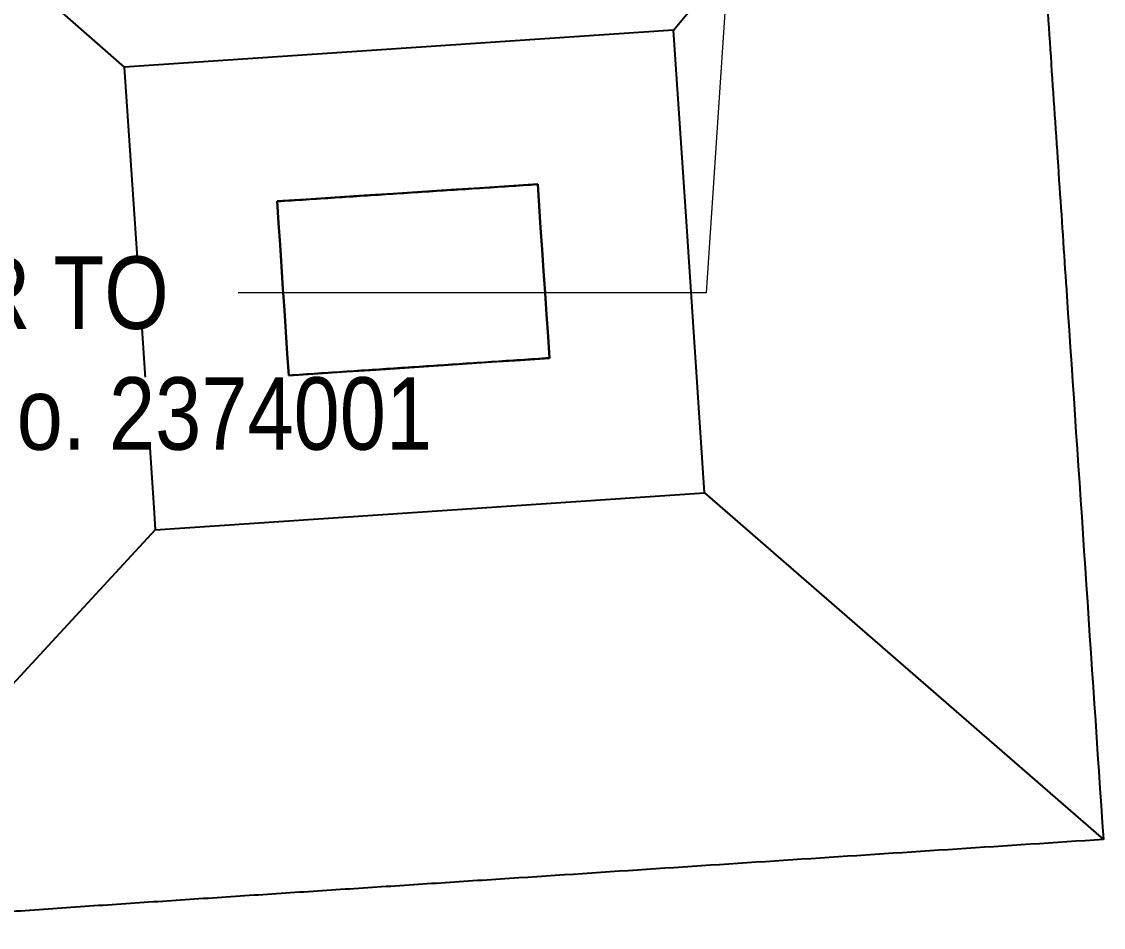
# Model space of a CAD drawing. Header units: metres. Extents: x -1161 to -1081, y 0 to 563.
# Drawn here: x -1095.855 to -1092.122, y 540.561 to 543.685 of the extents above; entities that cross this region are included whole.
import ezdxf

# ---------------------------------------------------------------- set-up
doc = ezdxf.new("R2010")
doc.units = ezdxf.units.M
doc.layers.add('A-GENM', color=7, linetype='Continuous', lineweight=35)
doc.layers.add('G-ANNO-TEXT', color=7, linetype='Continuous', lineweight=9)
doc.styles.add('Arial Narrow_2', font='ARIALN.TTF', dxfattribs={"height": 0.25})

# ---------------------------------------------------------------- blocks, each defined once
blk = doc.blocks.new('T2DPAA-T2D-C3S-RS-M3D-100334_rvt-1-DRG-2873121 - DECK SLAB GENERAL ARRANGEMENT PLAN')
at = {"layer": 'A-GENM', "color": 254, "lineweight": 25, "true_color": 0xd1d1d1}
for p, q in [((-1096.1274, 544.0785), (-1095.5008, 543.5277)), ((-1093.6055, 543.6556), (-1093.4488, 543.8454)), ((-1093.6055, 543.6556), (-1095.5008, 543.5277)), ((-1093.5625, 543.0132), (-1093.6055, 543.6556)), ((-1095.5008, 543.5277), (-1095.4579, 542.8869)), ((-1094.4739, 543.0979), (-1094.5738, 543.0913)), ((-1094.374, 543.1044), (-1094.4739, 543.0979)), ((-1094.2741, 543.111), (-1094.374, 543.1044)), ((-1094.1742, 543.1175), (-1094.2741, 543.111)), ((-1094.0743, 543.1241), (-1094.1742, 543.1175)), ((-1094.0692, 543.0491), (-1094.0743, 543.1241)), ((-1094.8735, 543.0717), (-1094.9734, 543.0652)), ((-1094.9734, 543.0652), (-1094.9684, 542.9901)), ((-1094.7736, 543.0782), (-1094.8735, 543.0717)), ((-1094.6737, 543.0848), (-1094.7736, 543.0782)), ((-1094.5738, 543.0913), (-1094.6737, 543.0848)), ((-1094.0641, 542.9742), (-1094.0692, 543.0491)), ((-1094.9684, 542.9901), (-1094.9634, 542.915)), ((-1093.4987, 542.0598), (-1093.5625, 543.013)), ((-1094.059, 542.8992), (-1094.0641, 542.9742)), ((-1094.9634, 542.915), (-1094.9584, 542.8399)), ((-1095.4579, 542.8864), (-1095.3979, 541.9909)), ((-1094.0538, 542.8243), (-1094.059, 542.8992)), ((-1094.9584, 542.8399), (-1094.9534, 542.7648)), ((-1094.0487, 542.7493), (-1094.0538, 542.8243)), ((-1094.9534, 542.7648), (-1094.9484, 542.6897)), ((-1094.0436, 542.6744), (-1094.0487, 542.7493)), ((-1094.9484, 542.6897), (-1094.9434, 542.6147)), ((-1094.0385, 542.5994), (-1094.0436, 542.6744)), ((-1094.9434, 542.6147), (-1094.9384, 542.5396)), ((-1094.0333, 542.5245), (-1094.0385, 542.5994)), ((-1094.9384, 542.5396), (-1094.9333, 542.4645)), ((-1094.4333, 542.4978), (-1094.3333, 542.5045)), ((-1094.3333, 542.5045), (-1094.2333, 542.5112)), ((-1094.2333, 542.5112), (-1094.1333, 542.5178)), ((-1094.1333, 542.5178), (-1094.0333, 542.5245)), ((-1094.9333, 542.4645), (-1094.8333, 542.4712)), ((-1094.8333, 542.4712), (-1094.7333, 542.4778)), ((-1094.7333, 542.4778), (-1094.6333, 542.4845)), ((-1094.6333, 542.4845), (-1094.5333, 542.4912)), ((-1094.5333, 542.4912), (-1094.4333, 542.4978)), ((-1095.394, 541.9318), (-1093.4987, 542.0598)), ((-1093.4987, 542.0598), (-1092.1223, 540.864)), ((-1095.3979, 541.9908), (-1095.394, 541.9318)), ((-1095.394, 541.9318), (-1096.662, 540.561))]:
    blk.add_line(p, q, dxfattribs=at)
at = {"layer": 'A-GENM', "color": 9, "lineweight": 25, "true_color": 0xbebebe}
for p, q in [((-1094.0692, 543.0491), (-1094.0743, 543.1241)), ((-1094.0692, 543.0491), (-1094.0743, 543.1241)), ((-1094.9734, 543.0652), (-1094.9684, 542.9901)), ((-1094.9734, 543.0652), (-1094.9684, 542.9901)), ((-1094.0641, 542.9742), (-1094.0692, 543.0491)), ((-1094.0641, 542.9742), (-1094.0692, 543.0491)), ((-1094.9684, 542.9901), (-1094.9634, 542.915)), ((-1094.9684, 542.9901), (-1094.9634, 542.915)), ((-1094.059, 542.8992), (-1094.0641, 542.9742)), ((-1094.059, 542.8992), (-1094.0641, 542.9742)), ((-1094.9634, 542.915), (-1094.9584, 542.8399)), ((-1094.9634, 542.915), (-1094.9584, 542.8399)), ((-1094.0538, 542.8243), (-1094.059, 542.8992)), ((-1094.0538, 542.8243), (-1094.059, 542.8992)), ((-1094.9584, 542.8399), (-1094.9534, 542.7648)), ((-1094.9584, 542.8399), (-1094.9534, 542.7648)), ((-1094.0487, 542.7493), (-1094.0538, 542.8243)), ((-1094.0487, 542.7493), (-1094.0538, 542.8243)), ((-1094.9534, 542.7648), (-1094.9484, 542.6897)), ((-1094.9534, 542.7648), (-1094.9484, 542.6897)), ((-1094.0436, 542.6744), (-1094.0487, 542.7493)), ((-1094.0436, 542.6744), (-1094.0487, 542.7493)), ((-1094.9484, 542.6897), (-1094.9434, 542.6147)), ((-1094.9484, 542.6897), (-1094.9434, 542.6147)), ((-1094.0385, 542.5994), (-1094.0436, 542.6744)), ((-1094.0385, 542.5994), (-1094.0436, 542.6744)), ((-1094.9434, 542.6147), (-1094.9384, 542.5396)), ((-1094.9434, 542.6147), (-1094.9384, 542.5396)), ((-1094.0333, 542.5245), (-1094.0385, 542.5994)), ((-1094.0333, 542.5245), (-1094.0385, 542.5994)), ((-1094.9384, 542.5396), (-1094.9333, 542.4645)), ((-1094.9384, 542.5396), (-1094.9333, 542.4645))]:
    blk.add_line(p, q, dxfattribs=at)
at = {"layer": 'A-GENM', "color": 253, "lineweight": 25, "true_color": 0xa3a3a3}
for p, q in [((-1094.0743, 543.1241), (-1094.0692, 543.0491)), ((-1094.9684, 542.9901), (-1094.9734, 543.0652)), ((-1094.0692, 543.0491), (-1094.0641, 542.9742)), ((-1094.9634, 542.915), (-1094.9684, 542.9901)), ((-1094.0641, 542.9742), (-1094.059, 542.8992)), ((-1094.9584, 542.8399), (-1094.9634, 542.915)), ((-1094.059, 542.8992), (-1094.0538, 542.8243)), ((-1094.9534, 542.7648), (-1094.9584, 542.8399)), ((-1094.0538, 542.8243), (-1094.0487, 542.7493)), ((-1094.9484, 542.6897), (-1094.9534, 542.7648)), ((-1094.0487, 542.7493), (-1094.0436, 542.6744)), ((-1094.9434, 542.6147), (-1094.9484, 542.6897)), ((-1094.0436, 542.6744), (-1094.0385, 542.5994)), ((-1094.9384, 542.5396), (-1094.9434, 542.6147)), ((-1094.0385, 542.5994), (-1094.0333, 542.5245)), ((-1094.9333, 542.4645), (-1094.9384, 542.5396))]:
    blk.add_line(p, q, dxfattribs=at)
at = {"layer": 'A-GENM', "color": 9, "lineweight": 25, "true_color": 0xbebebe}
blk.add_open_spline([(-1092.3277, 543.915), (-1092.3097, 543.6478), (-1092.2917, 543.3806), (-1092.2737, 543.1134)], degree=3, dxfattribs=at)
at = {"layer": 'A-GENM', "color": 253, "lineweight": 25, "true_color": 0xa3a3a3}
for points in [[(-1094.5738, 543.0913), (-1094.5405, 543.0935), (-1094.5072, 543.0957), (-1094.4739, 543.0979)], [(-1094.4739, 543.0979), (-1094.4406, 543.1001), (-1094.4073, 543.1023), (-1094.374, 543.1044)], [(-1094.374, 543.1044), (-1094.3407, 543.1066), (-1094.3074, 543.1088), (-1094.2741, 543.111)], [(-1094.2741, 543.111), (-1094.2408, 543.1132), (-1094.2075, 543.1154), (-1094.1742, 543.1175)], [(-1094.1742, 543.1175), (-1094.1409, 543.1197), (-1094.1076, 543.1219), (-1094.0743, 543.1241)], [(-1094.9734, 543.0652), (-1094.9401, 543.0673), (-1094.9068, 543.0695), (-1094.8735, 543.0717)], [(-1094.8735, 543.0717), (-1094.8402, 543.0739), (-1094.8069, 543.0761), (-1094.7736, 543.0782)], [(-1094.7736, 543.0782), (-1094.7403, 543.0804), (-1094.707, 543.0826), (-1094.6737, 543.0848)], [(-1094.6737, 543.0848), (-1094.6404, 543.087), (-1094.6071, 543.0892), (-1094.5738, 543.0913)], [(-1094.3333, 542.5045), (-1094.3667, 542.5023), (-1094.4, 542.5), (-1094.4333, 542.4978)], [(-1094.2333, 542.5112), (-1094.2667, 542.5089), (-1094.3, 542.5067), (-1094.3333, 542.5045)], [(-1094.1333, 542.5178), (-1094.1667, 542.5156), (-1094.2, 542.5134), (-1094.2333, 542.5112)], [(-1094.0333, 542.5245), (-1094.0667, 542.5223), (-1094.1, 542.52), (-1094.1333, 542.5178)], [(-1094.8333, 542.4712), (-1094.8667, 542.4689), (-1094.9, 542.4667), (-1094.9333, 542.4645)], [(-1094.7333, 542.4778), (-1094.7667, 542.4756), (-1094.8, 542.4734), (-1094.8333, 542.4712)], [(-1094.6333, 542.4845), (-1094.6667, 542.4823), (-1094.7, 542.48), (-1094.7333, 542.4778)], [(-1094.5333, 542.4912), (-1094.5667, 542.4889), (-1094.6, 542.4867), (-1094.6333, 542.4845)], [(-1094.4333, 542.4978), (-1094.4667, 542.4956), (-1094.5, 542.4934), (-1094.5333, 542.4912)]]:
    blk.add_open_spline(points, degree=3, dxfattribs=at)
at = {"layer": 'A-GENM', "color": 9, "lineweight": 25, "true_color": 0xbebebe}
for points, knots in [([(-1092.2736, 543.1128), (-1092.2652, 542.9878), (-1092.2147, 542.2383), (-1092.1643, 541.4887), (-1092.1223, 540.864)], [0.3333333, 0.3333333, 0.3333333, 0.3333333, 0.4444444, 1, 1, 1, 1]), ([(-1092.1223, 540.864), (-1092.2904, 540.8529), (-1092.6267, 540.8309), (-1093.1311, 540.7977), (-1093.6356, 540.7646), (-1094.0559, 540.7369), (-1094.3922, 540.7148), (-1094.6445, 540.6983), (-1094.8967, 540.6818), (-1095.1489, 540.6652), (-1095.4011, 540.6485), (-1095.6533, 540.6316), (-1095.9055, 540.6141), (-1096.1577, 540.5965), (-1096.4098, 540.5788), (-1096.5779, 540.5669), (-1096.662, 540.561)], [0, 0, 0, 0, 0.111111, 0.222222, 0.333333, 0.444444, 0.5, 0.555556, 0.611111, 0.666667, 0.722222, 0.777778, 0.833333, 0.888889, 0.944444, 1, 1, 1, 1])]:
    blk.add_open_spline(points, degree=3, knots=knots, dxfattribs=at)

msp = doc.modelspace()

# ---------------------------------------------------------------- linework, layer by layer
at = {"layer": 'G-ANNO-TEXT'}
for p, q in [((-1093.2982, 545.661), (-1093.4931, 542.7501)), ((-1094.1259, 542.7501), (-1095.1081, 542.7501)), ((-1093.4931, 542.7501), (-1094.1259, 542.7501))]:
    msp.add_line(p, q, dxfattribs=at)

# ---------------------------------------------------------------- block references
at = {"lineweight": 5}
msp.add_blockref('T2DPAA-T2D-C3S-RS-M3D-100334_rvt-1-DRG-2873121 - DECK SLAB GENERAL ARRANGEMENT PLAN', (0, 0), dxfattribs=at)

# ---------------------------------------------------------------- next in the draw order: texts
at = {"layer": 'G-ANNO-TEXT', "char_height": 0.25, "attachment_point": 1, "style": 'Arial Narrow_2', "bg_fill": 3, "box_fill_scale": 1, "bg_fill_color": 256, "bg_fill_true_color": 13158600, "bg_fill_transparency": 0}
for s, insert in [('RETAINING WALL REFER TO ', (-1099.293, 542.8751)), ('DRAWING 8003 SHEET No. 2374001', (-1099.293, 542.4584))]:
    msp.add_mtext(s, dxfattribs=dict(at, insert=insert))

doc.saveas('drawing.dxf')
